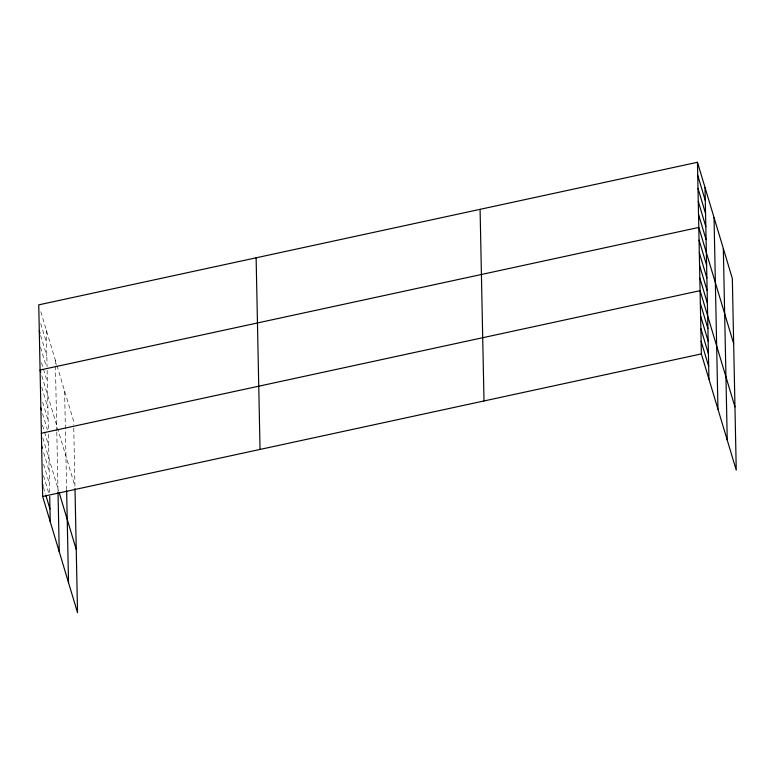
<?xml version="1.0" encoding="UTF-8"?>
<svg xmlns="http://www.w3.org/2000/svg" width="775" height="775" viewBox="0 0 775 775"><rect width="100%" height="100%" fill="white"/><g stroke="black" fill="none" stroke-linecap="round" stroke-linejoin="round"><path stroke-width="0.58" stroke-dasharray="3.88 2.91" d="M40.813 311.734L56.652 364.521M56.982 365.626L73.625 421.096L73.693 424.652M40.736 323.621L46.578 343.093M40.658 335.498L46.839 356.122M40.581 347.384L46.422 366.856M41.53 362.71L47.372 382.182M41.802 375.739L74.952 486.245L73.722 425.833M41.714 387.238L47.895 407.863M42.664 402.177L48.157 420.505M42.577 413.676L47.382 429.718M42.489 425.184L44.204 430.91M44.553 432.053L48.67 445.799M42.751 437.827L58.609 490.701M43.691 452.765L49.193 471.093M43.603 464.273L49.455 483.745M43.526 475.772L48.68 492.948M43.439 487.272L45.502 494.15M64.606 391.055L66.621 489.548M55.325 360.104L55.422 364.841M55.442 366.023L56.769 431.007M56.798 432.15L57.989 490.788M46.306 330.063L47.062 366.778M47.13 370.334L48.35 429.708M48.438 434.3L49.639 492.939"/><path stroke-width="1.16" d="M697.461 162.285L701.375 353.904L736.25 470.144L732.336 278.516L697.461 162.285L38.75 304.856L42.664 496.484L77.539 612.715L75.001 488.55M41.375 433.244L700.087 290.673L734.962 406.904M42.664 496.484L701.375 353.904M697.732 175.315L705.289 200.512M697.994 188.344L705.56 213.542M698.265 201.374L705.822 226.571M698.527 214.404L706.093 239.601M733.663 343.674L698.798 227.433L40.077 370.014L40.765 372.3M699.05 240.085L706.616 265.282M699.312 252.727L706.868 277.925M699.573 265.379L707.129 290.577M699.825 278.022L707.391 303.219M700.348 303.316L707.904 328.513M700.6 315.968L708.166 341.165M700.862 328.61L708.418 353.817M701.123 341.262L708.679 366.459M39.283 330.915L39.971 333.211M40.852 407.95L41.54 410.246M59.268 492.91L76.241 549.485M41.627 445.896L42.315 448.183M42.402 483.832L43.09 486.128M45.841 495.293L49.968 509.039M723.327 248.475L727.241 440.103M714.037 217.523L717.95 409.152M705.027 187.482L708.941 379.111M480.083 209.328L484.007 400.956M256.128 257.804L260.042 449.432M66.64 490.701L68.52 582.674M58.018 491.941L59.239 551.722M49.707 496.387L50.23 521.682"/></g></svg>
